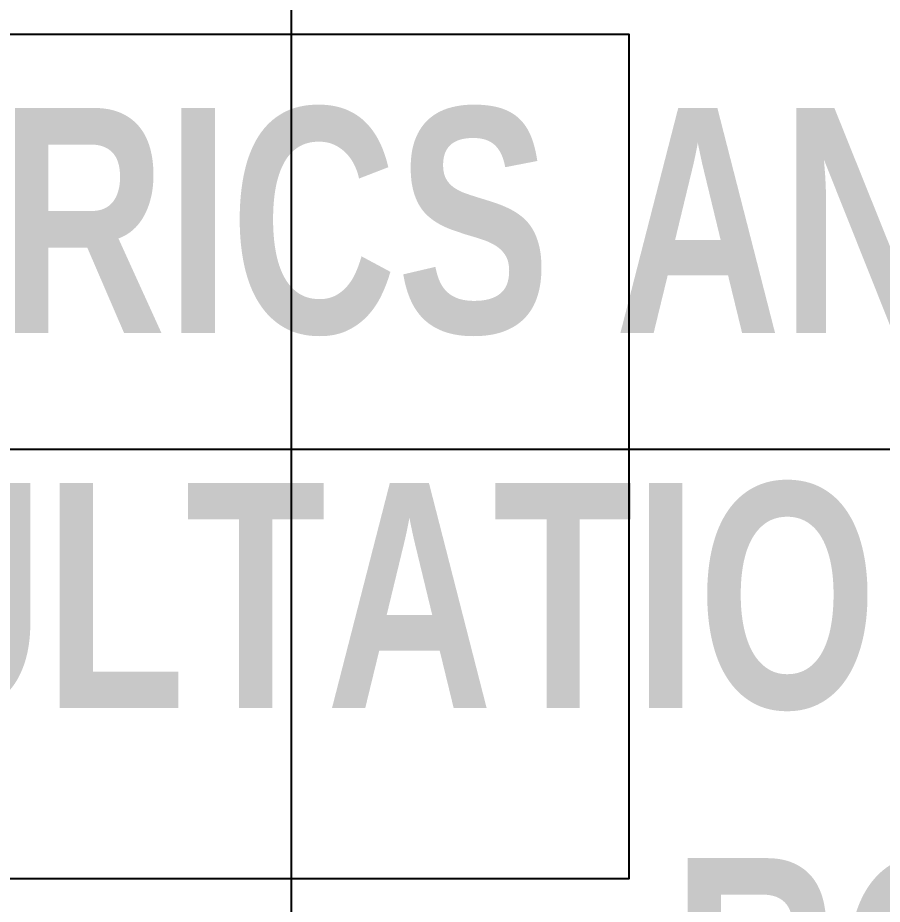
# Model space of a CAD drawing. Extents: x -12260 to 57327, y -29287 to 19916.
# Drawn here: x 26833 to 27601, y -4214 to -3426 of the extents above; entities that cross this region are included whole.
import ezdxf
from ezdxf import colors
from ezdxf.entities.mleader import LeaderData, LeaderLine
from ezdxf.math import Vec2, Vec3

# ---------------------------------------------------------------- set-up
doc = ezdxf.new("R2010")
doc.units = 0
doc.header["$LTSCALE"] = 0.25
doc.linetypes.add('DASHDOT', pattern=[25.4, 12.7, -6.35, 0, -6.35])
for name, color, linetype, lineweight in [('01-First Floor-FUR$0$72_EGR_BASE_TEXT', 252, 'Continuous', 5), ('01-First Floor-FUR$0$LOADING', 253, 'Continuous', 5), ('E-LITE-CIRC @ 100', 6, 'Continuous', 25), ('E-LITE-CLNG-CNDT', 6, 'DASHDOT', 35)]:
    doc.layers.add(name, color=color, linetype=linetype, lineweight=lineweight)
doc.layers.add('01-First Floor-FUR$0$FALSE CEILING', color=251, linetype='Continuous')
doc.styles.add('01-First Floor-FUR$0$X3G_ENTITY_9EC9', font='swisscl.ttf', dxfattribs={"height": 0.2})
doc.styles.add('DC_SIMPLEX', font='SIMPLEX.shx', dxfattribs={"width": 0.7})

# ---------------------------------------------------------------- blocks, each defined once
blk = doc.blocks.new('01-First Floor-FUR')
at = {"layer": '01-First Floor-FUR$0$FALSE CEILING', "linetype": 'Continuous'}
for p, q in [((27076, -6810), (27076, -2810)), ((25876, -3810), (29376, -3810))]:
    blk.add_line(p, q, dxfattribs=at)
at = {"layer": '01-First Floor-FUR$0$FALSE CEILING', "elevation": -0.1}
blk.add_lwpolyline([(25876, -3441.41), (25876, -4191.41), (27376, -4191.41), (27376, -3441.41)], close=True, dxfattribs=at)
at = {"layer": '01-First Floor-FUR$0$LOADING', "elevation": -0.1}
blk.add_lwpolyline([(25876, -3441.41), (25876, -4191.41), (27376, -4191.41), (27376, -3441.41)], close=True, dxfattribs=at)
at = {"layer": '01-First Floor-FUR$0$72_EGR_BASE_TEXT', "insert": (27733.33, -3506.58), "char_height": 200, "width": 3714.6664, "attachment_point": 2, "style": '01-First Floor-FUR$0$X3G_ENTITY_9EC9'}
blk.add_mtext('{\\fSwis721 LtCn BT|b1|i0|c0|p34;OBSTETRICS AND GYNAECOLOGY CONSULTATION / EXAMINATION ROOM}', dxfattribs=at)
blk = doc.blocks.new('ARR0W')
at = {"color": 45}
blk.add_ellipse((0, 0), major_axis=(0.4, 0), ratio=0.4, dxfattribs=at)
at = {"color": 45, "ltscale": 0.5}
blk.add_solid([(-1.4, 0.1667), (-0.4, 0), (-1.4, -0.1667)], dxfattribs=at)

msp = doc.modelspace()

# ---------------------------------------------------------------- block references
at = {"layer": 'E-LITE-CLNG-CNDT'}
msp.add_blockref('01-First Floor-FUR', (0, 0), dxfattribs=at)

# ---------------------------------------------------------------- leaders
at = {"layer": 'E-LITE-CIRC @ 100'}
ml = msp.add_multileader_mtext('Standard', dxfattribs=at)
ml.set_content('{\\Fdc_el_romans|c0;\\W0.8;TO\\Fromans|c0; \\Fsimplex|c0;LP-F1/S25}', color=256, style='DC_SIMPLEX')
ml.set_leader_properties()
ml.set_arrow_properties(name='ARR0W')
ml.build(insert=Vec2(0, 0))
ml.multileader.update_dxf_attribs({"dogleg_length": 200, "arrow_head_size": 140, "scale": 100})
ctx = ml.context
ctx.base_point, ctx.scale, ctx.char_height, ctx.arrow_head_size, ctx.landing_gap_size, ctx.plane_origin, ctx.plane_x_axis, ctx.plane_y_axis = Vec3(26273.09, -4403.87, 0), 100, 200, 140, 140, Vec3(48077.42, 2083.02, 0), Vec3(1, -0.000001, 0), Vec3(0.000001, 1, 0)
notes = []
notes.append((ctx, [(0, (1, 1, 0), (26164.3, -4403.87, 0), (1, -0.000001, 0), 108.79, [(0, [(25822.51, -3602.71, 0)], 0, [])])]))
ctx.mtext.insert, ctx.mtext.text_direction, ctx.mtext.rotation, ctx.mtext.flow_direction = Vec3(26413.09, -4270.54, 0), Vec3(1, -0.000001, 0), 6.283185, 5
for ctx, leaders in notes:
    for number, flags, end, landing, length, lines in leaders:
        leader = LeaderData()
        leader.index, (leader.has_last_leader_line, leader.has_dogleg_vector, leader.attachment_direction) = number, flags
        leader.last_leader_point, leader.dogleg_vector, leader.dogleg_length = Vec3(end), Vec3(landing), length
        for number, points, colour, breaks in lines:
            line = LeaderLine()
            line.index, line.vertices, line.color, line.breaks = number, Vec3.list(points), colors.encode_raw_color(colour), breaks
            leader.lines.append(line)
        ctx.leaders.append(leader)

doc.saveas('drawing.dxf')
